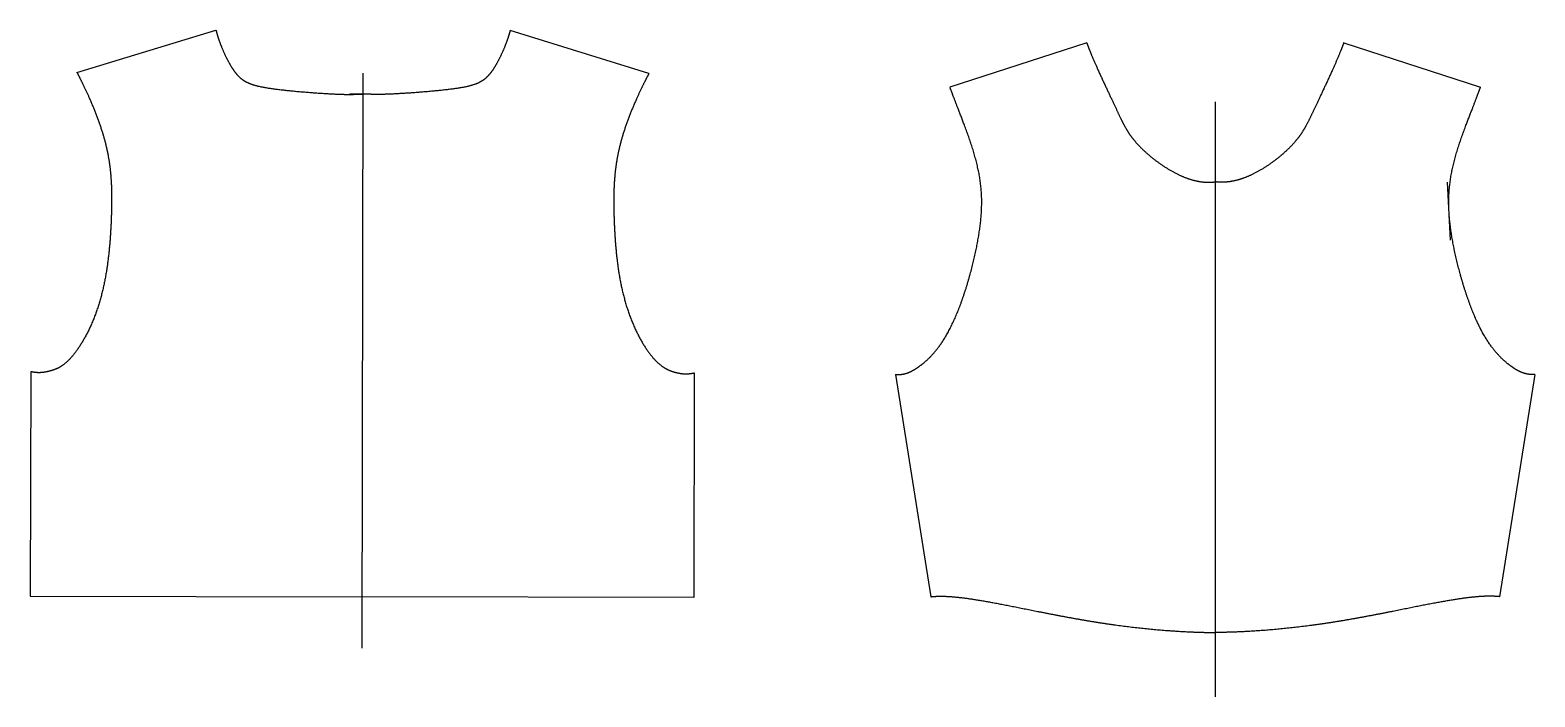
# Model space of a CAD drawing. Header units: inches. Extents: x -26.2 to 22.4, y -8.6 to 12.9.
import ezdxf

# ---------------------------------------------------------------- set-up
doc = ezdxf.new("R2010")
doc.units = ezdxf.units.IN
doc.layers.get('0').update_dxf_attribs({"linetype": 'CONTINUOUS'})

msp = doc.modelspace()

# ---------------------------------------------------------------- linework, layer by layer
for p, q in [((-24.698, 11.547), (-20.21, 12.912)), ((-6.233, 11.514), (-10.716, 12.895)), ((7.899, 12.503), (3.484, 11.068)), ((16.195, 12.503), (20.61, 11.068)), ((-15.465, 11.527), (-15.498, -7.033)), ((-15.045, 10.837), (-15.889, 10.858)), ((12.047, 10.592), (12.047, -8.608)), ((19.643, 6.136), (19.544, 8.004)), ((-26.189, 1.887), (-26.209, -5.357)), ((-4.777, 1.849), (-4.781, -5.395)), ((1.728, 1.8), (2.868, -5.375)), ((22.367, 1.8), (21.226, -5.375)), ((-26.209, -5.357), (-15.495, -5.376)), ((-4.781, -5.395), (-15.495, -5.376))]:
    msp.add_line(p, q)
for points in [[(-20.21, 12.912), (-20.197, 12.859), (-20.169, 12.754), (-20.118, 12.592), (-20.036, 12.371), (-19.916, 12.099), (-19.786, 11.845), (-19.652, 11.621), (-19.51, 11.438), (-19.35, 11.297), (-19.154, 11.191), (-18.904, 11.111), (-18.59, 11.049), (-18.213, 10.997), (-17.791, 10.952), (-17.351, 10.913), (-16.923, 10.88), (-16.535, 10.856), (-16.21, 10.841), (-15.957, 10.835), (-15.767, 10.838), (-15.644, 10.842), (-15.556, 10.845), (-15.496, 10.847), (-15.467, 10.847)], [(-10.716, 12.895), (-10.729, 12.842), (-10.758, 12.737), (-10.809, 12.575), (-10.892, 12.355), (-11.013, 12.083), (-11.143, 11.829), (-11.279, 11.607), (-11.421, 11.424), (-11.582, 11.283), (-11.778, 11.177), (-12.028, 11.099), (-12.343, 11.038), (-12.72, 10.988), (-13.141, 10.944), (-13.582, 10.906), (-14.01, 10.875), (-14.398, 10.852), (-14.723, 10.838), (-14.976, 10.834), (-15.166, 10.837), (-15.289, 10.842), (-15.377, 10.845), (-15.437, 10.847), (-15.467, 10.847)], [(7.899, 12.503), (7.925, 12.433), (7.978, 12.292), (8.065, 12.074), (8.193, 11.775), (8.366, 11.397), (8.54, 11.028), (8.703, 10.681), (8.85, 10.368), (8.979, 10.091), (9.101, 9.845), (9.231, 9.619), (9.386, 9.401), (9.578, 9.18), (9.811, 8.955), (10.078, 8.732), (10.37, 8.522), (10.672, 8.337), (10.972, 8.188), (11.262, 8.081), (11.537, 8.017), (11.747, 7.997), (11.899, 8), (11.998, 8.008), (12.047, 8.014)], [(16.195, 12.503), (16.17, 12.433), (16.117, 12.292), (16.03, 12.074), (15.901, 11.775), (15.728, 11.397), (15.555, 11.028), (15.391, 10.681), (15.245, 10.368), (15.115, 10.091), (14.993, 9.845), (14.863, 9.619), (14.708, 9.401), (14.516, 9.18), (14.284, 8.955), (14.016, 8.732), (13.724, 8.522), (13.422, 8.337), (13.122, 8.188), (12.833, 8.081), (12.557, 8.017), (12.347, 7.997), (12.195, 8), (12.096, 8.008), (12.047, 8.014)], [(-24.698, 11.547), (-24.661, 11.476), (-24.588, 11.332), (-24.478, 11.112), (-24.335, 10.808), (-24.165, 10.416), (-24.009, 10.016), (-23.872, 9.615), (-23.761, 9.215), (-23.677, 8.82), (-23.621, 8.429), (-23.588, 8.04), (-23.575, 7.647), (-23.576, 7.247), (-23.588, 6.834), (-23.609, 6.406), (-23.641, 5.962), (-23.688, 5.504), (-23.755, 5.037), (-23.848, 4.567), (-23.971, 4.103), (-24.124, 3.655), (-24.305, 3.236), (-24.505, 2.861), (-24.712, 2.545), (-24.916, 2.297), (-25.107, 2.12), (-25.28, 2.009), (-25.44, 1.944), (-25.596, 1.898), (-25.761, 1.861), (-25.914, 1.848), (-26.044, 1.858), (-26.139, 1.876), (-26.189, 1.887)], [(-6.233, 11.514), (-6.27, 11.443), (-6.344, 11.3), (-6.454, 11.08), (-6.598, 10.776), (-6.77, 10.385), (-6.928, 9.986), (-7.065, 9.585), (-7.178, 9.186), (-7.263, 8.791), (-7.321, 8.4), (-7.355, 8.011), (-7.37, 7.618), (-7.37, 7.218), (-7.36, 6.805), (-7.34, 6.377), (-7.31, 5.933), (-7.264, 5.475), (-7.199, 5.008), (-7.107, 4.538), (-6.986, 4.073), (-6.835, 3.624), (-6.655, 3.205), (-6.457, 2.829), (-6.25, 2.512), (-6.048, 2.263), (-5.857, 2.086), (-5.684, 1.975), (-5.525, 1.908), (-5.369, 1.862), (-5.204, 1.824), (-5.052, 1.811), (-4.921, 1.821), (-4.826, 1.838), (-4.777, 1.849)], [(1.728, 1.8), (1.759, 1.797), (1.821, 1.794), (1.913, 1.797), (2.031, 1.817), (2.174, 1.866), (2.318, 1.941), (2.474, 2.041), (2.649, 2.174), (2.843, 2.349), (3.052, 2.58), (3.267, 2.877), (3.48, 3.247), (3.686, 3.687), (3.878, 4.184), (4.055, 4.724), (4.21, 5.288), (4.342, 5.858), (4.443, 6.42), (4.507, 6.966), (4.522, 7.499), (4.477, 8.028), (4.375, 8.555), (4.226, 9.079), (4.046, 9.598), (3.852, 10.106), (3.698, 10.501), (3.588, 10.788), (3.518, 10.975), (3.484, 11.068)], [(22.367, 1.8), (22.335, 1.797), (22.273, 1.794), (22.181, 1.797), (22.063, 1.817), (21.921, 1.866), (21.776, 1.941), (21.62, 2.041), (21.445, 2.174), (21.251, 2.349), (21.043, 2.58), (20.827, 2.877), (20.614, 3.247), (20.409, 3.687), (20.216, 4.184), (20.04, 4.724), (19.884, 5.288), (19.752, 5.858), (19.651, 6.42), (19.588, 6.966), (19.573, 7.499), (19.618, 8.028), (19.72, 8.555), (19.868, 9.079), (20.048, 9.598), (20.242, 10.106), (20.397, 10.501), (20.506, 10.788), (20.576, 10.975), (20.61, 11.068)]]:
    msp.add_open_spline(points, degree=5)
for points in [[(2.868, -5.375), (2.923, -5.369), (3.039, -5.359), (3.234, -5.354), (3.535, -5.366), (3.982, -5.415), (4.498, -5.495), (5.077, -5.601), (5.708, -5.726), (6.381, -5.862), (7.082, -6), (7.799, -6.13), (8.522, -6.247), (9.246, -6.345), (9.964, -6.424), (10.671, -6.482), (11.229, -6.512), (11.642, -6.525), (11.914, -6.53), (12.047, -6.531)], [(21.226, -5.375), (21.171, -5.369), (21.055, -5.359), (20.861, -5.354), (20.559, -5.366), (20.112, -5.415), (19.596, -5.495), (19.018, -5.601), (18.386, -5.726), (17.714, -5.862), (17.013, -6), (16.296, -6.13), (15.572, -6.247), (14.849, -6.345), (14.13, -6.424), (13.424, -6.482), (12.866, -6.512), (12.452, -6.525), (12.18, -6.53), (12.047, -6.531)]]:
    msp.add_open_spline(points, degree=5, knots=[0, 0, 0, 0, 0, 0, 0.0666667, 0.1333333, 0.2, 0.2666667, 0.3333333, 0.4, 0.4666667, 0.5333333, 0.6, 0.6666667, 0.7333333, 0.8, 0.8666667, 0.9333333, 0.9972709, 0.9972709, 0.9972709, 0.9972709, 0.9972709, 0.9972709])

doc.saveas('drawing.dxf')
